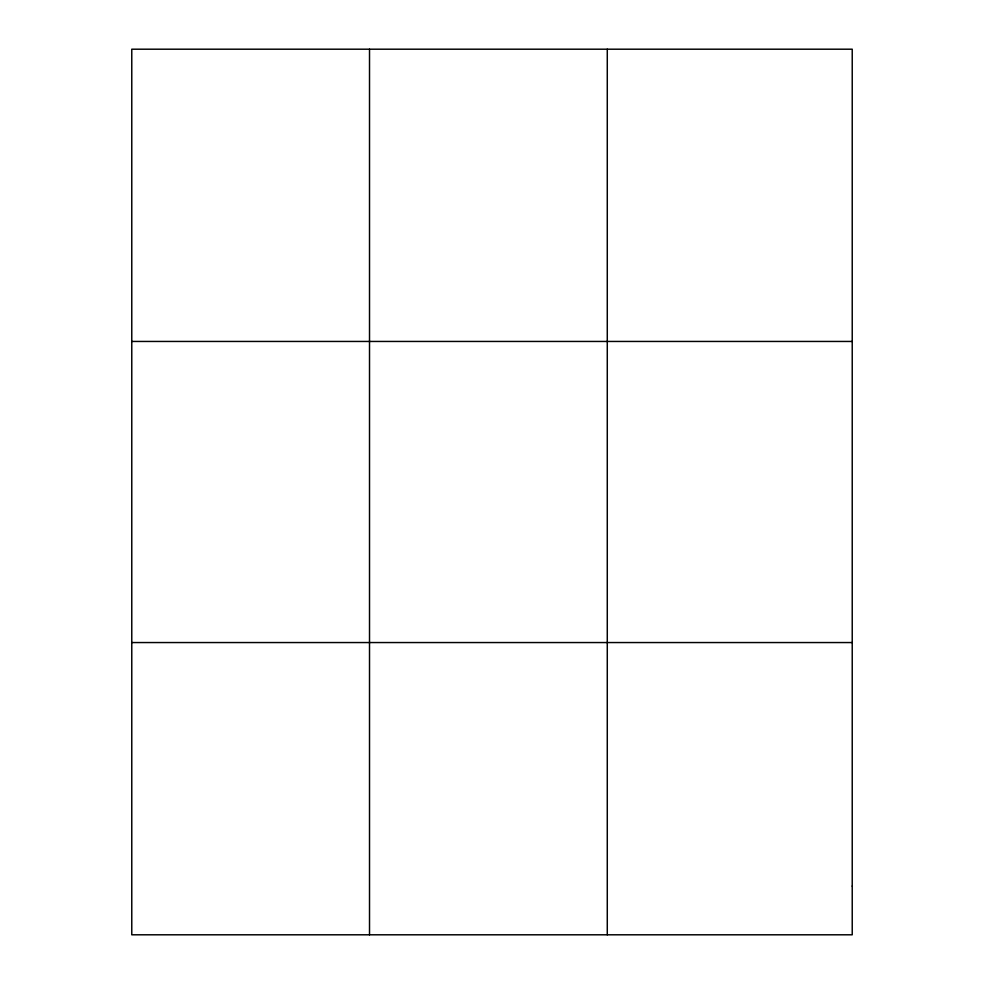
<?xml version="1.0" encoding="UTF-8"?>
<svg xmlns="http://www.w3.org/2000/svg" width="984" height="984" viewBox="0 0 984 984"><rect width="100%" height="100%" fill="white"/><g stroke="black" fill="none" stroke-linecap="round" stroke-linejoin="round"><path stroke-width="1.48" d="M369.517 49.2L369.517 934.8M607.276 49.2L607.276 934.8M131.77 341.448L852.23 341.448M131.77 642.552L852.23 642.552M852.23 886.092L852.23 934.8L131.77 934.8L131.77 49.2L852.23 49.2L852.23 886.092"/></g></svg>
